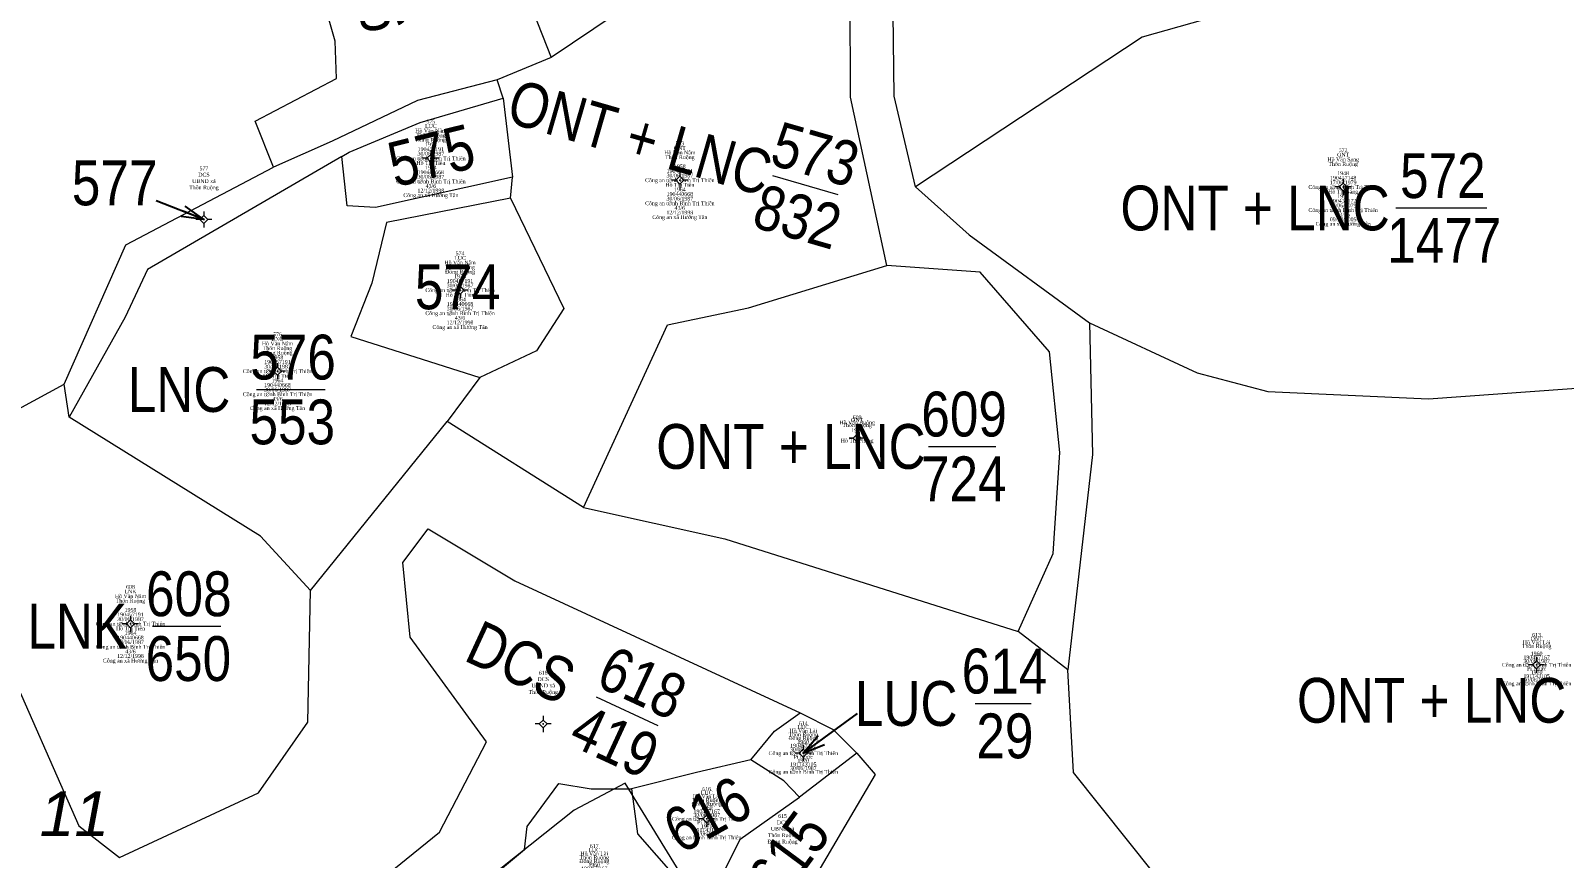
# Model space of a CAD drawing. Header units: metres. Extents: x 545779 to 547235, y 1841259 to 1843294.
# Drawn here: x 546671.9 to 546791.8, y 1842373.4 to 1842438 of the extents above; entities that cross this region are included whole.
import ezdxf
from ezdxf.enums import TextEntityAlignment as Align

# ---------------------------------------------------------------- set-up
doc = ezdxf.new("R2010")
doc.units = ezdxf.units.M
doc.header["$MEASUREMENT"] = 0
for name, color, linetype, lineweight in [('Level 1', 7, 'Continuous', 0), ('Level 10', 7, 'Continuous', 0), ('Level 11', 7, 'Continuous', 0), ('Level 13', 7, 'Continuous', 0), ('Level 15', 7, 'Continuous', 0), ('Level 23', 7, 'Continuous', 0), ('Level 31', 7, 'Continuous', 0)]:
    doc.layers.add(name, color=color, linetype=linetype, lineweight=lineweight)
doc.styles.add('Style-Vnariali', font='Vnariali.shx')
doc.styles.add('Style-vnarialNarrowI', font='vnarialNarrowI.shx')
doc.styles.add('Style-Vntimei', font='Vntimei.shx')
doc.dimstyles.get("Standard").update_dxf_attribs({"dimtxt": 0.18, "dimasz": 0.18, "dimexe": 0.18, "dimexo": 0.0625, "dimgap": 0.09, "dimtad": 0, "dimtih": 1, "dimtoh": 1, "dimdec": 4, "dimzin": 0, "dimdsep": 46, "dimtxsty": 'Standard', "dimcen": 0.09, "dimadec": 0, "dimazin": 0, "dimtfac": 1, "dimtdec": 4, "dimtofl": 0, "dimtmove": 0, "dimatfit": 3, "dimfxl": 1, "dimtolj": 1, "dimtzin": 0, "dimarcsym": 0})

# ---------------------------------------------------------------- blocks, each defined once
blk = doc.blocks.new('N_THUA_780')
at = {"layer": 'Level 13', "color": 230, "linetype": 'Continuous', "lineweight": 13, "flags": 128}
blk.add_lwpolyline([(-2.828212, -0.006508), (2.532137, 0.00017)], dxfattribs=at)
at = {"layer": 'Level 13', "color": 230, "linetype": 'Continuous', "lineweight": 0, "style": 'Style-vnarialNarrowI'}
blk.add_text('562', height=3.499925, rotation=359.99996, dxfattribs=at).set_placement((-0.029608, 0.772514), align=Align.CENTER)
blk.add_text('LUC ', height=3.499925, rotation=359.99996, dxfattribs=at).set_placement((-3.773192, -0.007088), align=Align.MIDDLE_RIGHT)
blk.add_text('406', height=3.499925, rotation=359.99996, dxfattribs=at).set_placement((0.022194, -0.786387), align=Align.TOP_CENTER)
blk = doc.blocks.new('N_THUA_792')
at = {"layer": 'Level 13', "color": 230, "linetype": 'Continuous', "lineweight": 0, "style": 'Style-vnarialNarrowI'}
blk.add_text('574', height=3.49998, dxfattribs=at).set_placement((0.107401, -0.00001), align=Align.MIDDLE_CENTER)
blk = doc.blocks.new('N_THUA_794')
at = {"layer": 'Level 13', "color": 230, "linetype": 'Continuous', "lineweight": 0, "style": 'Style-vnarialNarrowI'}
blk.add_text('575', height=3.49998, rotation=14.005669, dxfattribs=at).set_placement((0.131883, 0.029905), align=Align.MIDDLE_CENTER)
blk = doc.blocks.new('N_THUA_795')
at = {"layer": 'Level 13', "color": 230, "linetype": 'Continuous', "lineweight": 13, "flags": 128}
blk.add_lwpolyline([(-2.84, 0), (2.54, 0)], dxfattribs=at)
at = {"layer": 'Level 13', "color": 230, "linetype": 'Continuous', "lineweight": 0, "style": 'Style-vnarialNarrowI'}
blk.add_text('576', height=3.49998, dxfattribs=at).set_placement((0.018779, 0.78), align=Align.CENTER)
blk.add_text('LNC ', height=3.49998, dxfattribs=at).set_placement((-3.771418, -0.00001), align=Align.MIDDLE_RIGHT)
blk.add_text('553', height=3.49998, dxfattribs=at).set_placement((-0.040515, -0.78002), align=Align.TOP_CENTER)
blk = doc.blocks.new('N_THUA_797')
at = {"layer": 'Level 13', "color": 230, "linetype": 'Continuous', "lineweight": 0, "style": 'Style-vnarialNarrowI'}
blk.add_text('577', height=3.49998, dxfattribs=at).set_placement((0.239274, -0.00001), align=Align.MIDDLE_CENTER)
blk = doc.blocks.new('TerminatorOpen_0.5')
at = {"color": 0, "linetype": 'ByBlock', "lineweight": -2}
for q in [(-1, 0.25), (-1, 0), (-1, -0.25)]:
    blk.add_line((0, 0), q, dxfattribs=at)
blk = doc.blocks.new('N_THUA_842')
at = {"layer": 'Level 13', "color": 230, "linetype": 'Continuous', "lineweight": 13, "flags": 128}
blk.add_lwpolyline([(-2.84, 0), (2.48, 0)], dxfattribs=at)
at = {"layer": 'Level 13', "color": 230, "linetype": 'Continuous', "lineweight": 0, "style": 'Style-vnarialNarrowI'}
blk.add_text('608', height=3.49998, dxfattribs=at).set_placement((-0.011769, 0.78), align=Align.CENTER)
blk.add_text('LNK ', height=3.49998, dxfattribs=at).set_placement((-3.719752, -0.00001), align=Align.MIDDLE_RIGHT)
blk.add_text('650', height=3.49998, dxfattribs=at).set_placement((-0.045308, -0.78002), align=Align.TOP_CENTER)
blk = doc.blocks.new('N_THUA_847')
at = {"layer": 'Level 13', "color": 230, "linetype": 'Continuous', "lineweight": 13, "flags": 128}
blk.add_lwpolyline([(0, 0), (4.36, 0)], dxfattribs=at)
at = {"layer": 'Level 13', "color": 230, "linetype": 'Continuous', "lineweight": 0, "style": 'Style-vnarialNarrowI'}
blk.add_text('614', height=3.49998, dxfattribs=at).set_placement((2.287401, 0.78), align=Align.CENTER)
blk.add_text('614', height=3.49998, dxfattribs=at).set_placement((2.287401, 0.78), align=Align.CENTER)
blk.add_text('LUC ', height=3.49998, dxfattribs=at).set_placement((-0.271418, -0.00001), align=Align.MIDDLE_RIGHT)
blk.add_text('29', height=3.49998, dxfattribs=at).set_placement((2.318438, -0.78002), align=Align.TOP_CENTER)
blk = doc.blocks.new('N_THUA_849')
at = {"layer": 'Level 13', "color": 230, "linetype": 'Continuous', "lineweight": 0, "style": 'Style-vnarialNarrowI'}
blk.add_text('615', height=3.49998, rotation=53.526686, dxfattribs=at).set_placement((0.080759, 0.107725), align=Align.MIDDLE_CENTER)
blk = doc.blocks.new('N_THUA_851')
at = {"layer": 'Level 13', "color": 230, "linetype": 'Continuous', "lineweight": 0, "style": 'Style-vnarialNarrowI'}
blk.add_text('616', height=3.49998, rotation=28.923842, dxfattribs=at).set_placement((0.143481, 0.083548), align=Align.MIDDLE_CENTER)
blk = doc.blocks.new('N_THUA_854')
at = {"layer": 'Level 13', "color": 230, "linetype": 'Continuous', "lineweight": 13, "flags": 128}
blk.add_lwpolyline([(-2.841218, -0.003603), (2.478734, 0.001137)], dxfattribs=at)
at = {"layer": 'Level 13', "color": 230, "linetype": 'Continuous', "lineweight": 0, "style": 'Style-vnarialNarrowI'}
blk.add_text('618', height=3.499987, rotation=359.999939, dxfattribs=at).set_placement((-0.018676, 0.768179), align=Align.CENTER)
blk.add_text('DCS ', height=3.499987, rotation=359.999939, dxfattribs=at).set_placement((-3.952781, -0.015986), align=Align.MIDDLE_RIGHT)
blk.add_text('419', height=3.499987, rotation=359.999939, dxfattribs=at).set_placement((-0.044217, -0.793331), align=Align.TOP_CENTER)
blk = doc.blocks.new('N_THUA_894')
at = {"layer": 'Level 13', "color": 230, "linetype": 'Continuous', "lineweight": 0, "style": 'Style-vnarialNarrowI'}
blk.add_text('LUC 654/478', height=3.499975, rotation=0.000056, dxfattribs=at).set_placement((0.170084, 0.001721), align=Align.MIDDLE_CENTER)
blk = doc.blocks.new('CENTRD')
at = {"layer": 'Level 11', "linetype": 'Continuous', "lineweight": 0}
h = blk.add_hatch(color=3, dxfattribs=at)
edge = h.paths.add_edge_path()
edge.add_arc((-0.0025, 0), 1.500056, 0, 360)
at = {"layer": 'Level 11', "color": 3, "linetype": 'Continuous', "lineweight": 0}
for p, q in [((-6.200231, 0), (-12.600469, 0)), ((0, 6.200231), (-6.200231, 0)), ((-6.200231, 0), (0, -6.200231)), ((0, 12.600469), (0, 6.200231)), ((6.200231, 0), (0, 6.200231)), ((0, -6.200231), (6.200231, 0)), ((12.400462, 0), (6.200231, 0)), ((0, -6.200231), (0, -12.600469))]:
    blk.add_line(p, q, dxfattribs=at)

msp = doc.modelspace()

# ---------------------------------------------------------------- linework, layer by layer
at = {"layer": 'Level 1', "color": 1, "linetype": 'Continuous', "lineweight": 0}
for p, q in [((546718.37, 1842379.24), (546714.38, 1842377.12)), ((546724.74, 1842368.87), (546718.37, 1842379.24)), ((546714.38, 1842377.12), (546705.34, 1842369.94))]:
    msp.add_line(p, q, dxfattribs=at)
at = {"layer": 'Level 10', "color": 7, "linetype": 'Continuous', "lineweight": 0, "flags": 128}
for points in [[(546741.08, 1842425.83), (546739.41, 1842432.9), (546739.21, 1842447.99), (546747.02, 1842463.42), (546753.16, 1842475.53)], [(546690.89, 1842427.36), (546689.46, 1842430.96), (546695.81, 1842434.29), (546695.7, 1842437.19), (546694.55, 1842441.25), (546693.04, 1842454.43), (546693.08, 1842458.12), (546701.08, 1842458.04), (546706.62, 1842458.4)], [(546706.62, 1842458.4), (546706.78, 1842455.26), (546708.37, 1842446.65), (546712.58, 1842435.93)], [(546774.75, 1842451.69), (546773.59, 1842448.83), (546769.41, 1842440.54), (546758.79, 1842437.52), (546741.08, 1842425.83)], [(546735.95, 1842448.8), (546734.3, 1842448.22), (546725.93, 1842444.92), (546712.58, 1842435.93)], [(546738.84, 1842419.67), (546736, 1842432.84), (546735.95, 1842448.8)], [(546712.58, 1842435.93), (546708.38, 1842434.17)], [(546708.38, 1842434.17), (546702.14, 1842432.56), (546695.48, 1842429.4), (546690.89, 1842427.36)], [(546708.85, 1842432.76), (546708.38, 1842434.17)], [(546696.23, 1842428.19), (546696.81, 1842428.53), (546702.35, 1842430.85), (546708.85, 1842432.76)], [(546708.85, 1842432.76), (546709.57, 1842426.58)], [(546696.23, 1842428.19), (546681.05, 1842419.36), (546679.3, 1842415.64), (546674.92, 1842407.82)], [(546709.57, 1842426.58), (546698.85, 1842424.2), (546696.64, 1842424.34), (546696.23, 1842428.19)], [(546674.52, 1842410.41), (546679.34, 1842421.28), (546690.89, 1842427.36)], [(546709.41, 1842424.94), (546709.57, 1842426.58)], [(546741.08, 1842425.83), (546745.26, 1842422.08), (546754.67, 1842415.19)], [(546709.41, 1842424.94), (546699.73, 1842423.04), (546698.58, 1842418.29), (546696.94, 1842414.12), (546707.02, 1842410.93)], [(546709.41, 1842424.94), (546713.58, 1842416.31), (546711.45, 1842413.01), (546707.02, 1842410.93)], [(546715.11, 1842400.78), (546721.69, 1842415.03), (546728.02, 1842416.38), (546738.84, 1842419.67)], [(546749.09, 1842391.09), (546751.84, 1842397.19), (546752.35, 1842405.08), (546751.54, 1842412.93), (546746.12, 1842419.16), (546738.84, 1842419.67)], [(546754.67, 1842415.19), (546754.9, 1842404.9), (546752.97, 1842388.1)], [(546754.67, 1842415.19), (546763.1, 1842411.29), (546768.61, 1842409.83), (546781.16, 1842409.26), (546797.44, 1842410.43), (546802.58, 1842411.27)], [(546707.02, 1842410.93), (546704.46, 1842407.48)], [(546664.28, 1842404.87), (546674.52, 1842410.41)], [(546674.92, 1842407.82), (546674.52, 1842410.41)], [(546693.79, 1842394.3), (546689.86, 1842398.53), (546674.92, 1842407.82)], [(546728.21, 1842381.05), (546730.04, 1842383.3), (546732.06, 1842384.73)], [(546728.21, 1842381.05), (546723.96, 1842380.08), (546718.87, 1842378.79)], [(546732.01, 1842378.15), (546730.79, 1842379.43), (546728.21, 1842381.05)], [(546736.49, 1842381.59), (546732.01, 1842378.15)], [(546708.37, 1842371.63), (546708.17, 1842372.1), (546710.52, 1842374.05), (546710.72, 1842375.85), (546713.2, 1842379.2), (546715.71, 1842378.79), (546718.87, 1842378.79)], [(546718.87, 1842378.79), (546719.35, 1842375.29), (546722.32, 1842371.9), (546723.66, 1842370.02)], [(546725.32, 1842370.89), (546726.34, 1842372.8), (546727.37, 1842374.85), (546732.01, 1842378.15)]]:
    msp.add_lwpolyline(points, dxfattribs=at)
at = {"layer": 'Level 13', "color": 230, "linetype": 'Continuous', "lineweight": 13, "flags": 128}
for points in [[(546729.89, 1842426.7), (546735.01, 1842425.23)], [(546778.61, 1842424.17), (546785.74, 1842424.17)], [(546742.1, 1842405.54), (546747.35, 1842405.54)]]:
    msp.add_lwpolyline(points, dxfattribs=at)
at = {"layer": 'Level 23', "color": 12, "linetype": 'Continuous', "lineweight": 0, "flags": 128}
for points in [[(546741.08, 1842425.83), (546739.41, 1842432.9), (546739.21, 1842447.99), (546747.02, 1842463.42), (546753.16, 1842475.53)], [(546738.84, 1842419.67), (546736, 1842432.84), (546735.95, 1842448.8)], [(546741.08, 1842425.83), (546745.26, 1842422.08), (546754.67, 1842415.19)], [(546749.09, 1842391.09), (546751.84, 1842397.19), (546752.35, 1842405.08), (546751.54, 1842412.93), (546746.12, 1842419.16), (546738.84, 1842419.67)], [(546754.67, 1842415.19), (546754.9, 1842404.9), (546752.97, 1842388.1)], [(546752.97, 1842388.1), (546749.09, 1842391.09)]]:
    msp.add_lwpolyline(points, dxfattribs=at)
at = {"layer": 'Level 31', "color": 4, "linetype": 'Continuous', "lineweight": 0, "flags": 128}
for points in [[(546693.79, 1842394.3), (546704.46, 1842407.48)], [(546715.11, 1842400.78), (546704.46, 1842407.48)], [(546664.28, 1842404.87), (546669.77, 1842389.35), (546675.67, 1842375.9), (546678.86, 1842373.43), (546689.71, 1842378.47), (546693.57, 1842384), (546693.79, 1842394.3)], [(546715.11, 1842400.78), (546726.16, 1842398.32), (546749.09, 1842391.09)], [(546695.22, 1842368.39), (546703.87, 1842375.41), (546707.54, 1842382.47), (546701.58, 1842390.65), (546701.01, 1842396.48), (546702.98, 1842399.11), (546709.76, 1842395.05), (546732.06, 1842384.73)], [(546752.97, 1842388.1), (546749.09, 1842391.09)], [(546835.66, 1842382.36), (546803.34, 1842366.45), (546784.28, 1842366.03), (546771.37, 1842367.1), (546761.87, 1842369.5), (546753.42, 1842380.07), (546752.97, 1842388.1)], [(546732.06, 1842384.73), (546734.64, 1842383.44), (546736.49, 1842381.59)], [(546736.49, 1842381.59), (546737.91, 1842379.92), (546729.85, 1842366.15), (546724.2, 1842361.68)]]:
    msp.add_lwpolyline(points, dxfattribs=at)

# ---------------------------------------------------------------- block references
at = {"layer": 'Level 11', "color": 3, "linetype": 'Continuous', "lineweight": 0, "xscale": 0.049998, "yscale": 0.049998, "zscale": 0.049998}
for p in [(546703.19, 1842428.05), (546722.65, 1842426.34), (546774.5, 1842425.81), (546685.45, 1842423.27), (546705.47, 1842417.75), (546691.2, 1842411.42), (546736.51, 1842406.2), (546679.71, 1842391.69), (546789.62, 1842388.48), (546711.97, 1842383.86), (546732.3, 1842381.58), (546724.75, 1842376.45)]:
    msp.add_blockref('CENTRD', p, dxfattribs=at)
at = {"layer": 'Level 13', "color": 230, "linetype": 'Continuous', "lineweight": 0}
for name, p, xscale, yscale, zscale, rotation in [('N_THUA_780', (546701.53, 1842441.76), 0.999999, 0.999999, 0.999999, 280.46292), ('N_THUA_854', (546718.68, 1842384.79), 0.999998, 0.999998, 0.999998, 335.166291), ('N_THUA_894', (546665.4, 1842368.74), 1.000002, 1.000002, 1.000002, 316.100328)]:
    msp.add_blockref(name, p, dxfattribs=dict(at, xscale=xscale, yscale=yscale, zscale=zscale, rotation=rotation))
for name, p in [('N_THUA_794', (546703.09, 1842428.25)), ('N_THUA_797', (546678.23, 1842426.13)), ('N_THUA_792', (546705.18, 1842418.01)), ('N_THUA_795', (546692.4, 1842409.99)), ('N_THUA_842', (546684.28, 1842391.5)), ('N_THUA_847', (546745.74, 1842385.46)), ('N_THUA_851', (546724.65, 1842376.71)), ('N_THUA_849', (546731.1, 1842373.52))]:
    msp.add_blockref(name, p, dxfattribs=at)

# ---------------------------------------------------------------- texts
at = {"layer": 'Level 1', "color": 1, "linetype": 'Continuous', "lineweight": 0, "style": 'Style-Vnariali'}
msp.add_text('thöa 133, to 11', height=3.5, dxfattribs=at).set_placement((546661.54, 1842376.85), align=Align.MIDDLE_CENTER)
at = {"layer": 'Level 13', "color": 230, "linetype": 'Continuous', "lineweight": 0, "style": 'Style-vnarialNarrowI'}
msp.add_text('ONT + LNC', height=3.5, rotation=343.8854, dxfattribs=at).set_placement((546729.65, 1842426.76), align=Align.MIDDLE_RIGHT)
msp.add_text('573', height=3.5, rotation=343.8854, dxfattribs=at).set_placement((546732.77, 1842426.68), align=Align.CENTER)
for s, p in [('572', (546782.29, 1842424.95)), ('609', (546744.87, 1842406.32))]:
    msp.add_text(s, height=3.5, dxfattribs=at).set_placement(p, align=Align.CENTER)
msp.add_text('832', height=3.5, rotation=343.8854, dxfattribs=at).set_placement((546732.34, 1842425.18), align=Align.TOP_CENTER)
for p in [(546778.14, 1842424.17), (546741.86, 1842405.54), (546791.94, 1842385.71)]:
    msp.add_text('ONT + LNC', height=3.5, dxfattribs=at).set_placement(p, align=Align.MIDDLE_RIGHT)
for s, p in [('1477', (546782.4, 1842423.39)), ('724', (546744.84, 1842404.76))]:
    msp.add_text(s, height=3.5, dxfattribs=at).set_placement(p, align=Align.TOP_CENTER)
at = {"layer": 'Level 15', "color": 3, "linetype": 'Continuous', "lineweight": 0, "char_height": 0.3, "attachment_point": 5, "style": 'Style-Vntimei'}
for s, insert, line_spacing_factor in [('575\\PLUC\\PHå V¨n N©m\\PTh«n Ruéng\\P§ång Ruéng\\P1958\\P190457191\\P30/06/1987\\PC«ng an t∅nh B×nh TrÞ Thiªn\\PHå ThÞ Tiªn\\P1964\\P190440668\\P30/06/1987\\PC«ng an t∅nh B×nh TrÞ Thiªn\\P43/6\\P12/12/1998\\PC«ng an x· H\xadíng T©n\\P', (546703.19, 1842428), 0.72), ('573\\PONT\\PHå V¨n N©m\\PTh«n Ruéng\\P \\P1958\\P190457191\\P30/06/1987\\PC«ng an t∅nh B×nh TrÞ Thiªn\\PHå ThÞ Tiªn\\P1964\\P190440668\\P30/06/1987\\PC«ng an t∅nh B×nh TrÞ Thiªn\\P43/6\\P12/12/1998\\PC«ng an x· H\xadíng T©n\\P', (546722.65, 1842426.29), 0.72), ('572\\PONT\\PHå V¨n Sang\\PTh«n Ruéng\\P \\P1948\\P190457148\\P17/06/1979\\PC«ng an t∅nh B×nh TrÞ Thiªn\\PHå ThÞ S¸ng\\P1950\\P190457172\\P17/06/1979\\PC«ng an t∅nh B×nh TrÞ Thiªn\\P23/06\\P09/12/2005\\PC«ng an x· H\xadíng T©n\\P', (546774.5, 1842425.76), 0.72), ('574\\PLUC\\PHå V¨n N©m\\PTh«n Ruéng\\P§ång Ruéng\\P1958\\P190457191\\P30/06/1987\\PC«ng an t∅nh B×nh TrÞ Thiªn\\PHå ThÞ Tiªn\\P1964\\P190440668\\P30/06/1987\\PC«ng an t∅nh B×nh TrÞ Thiªn\\P43/6\\P12/12/1998\\PC«ng an x· H\xadíng T©n\\P', (546705.47, 1842417.7), 0.72), ('576\\PLNC\\PHå V¨n N©m\\PTh«n Ruéng\\P§ång Ruéng\\P1958\\P190457191\\P30/06/1987\\PC«ng an t∅nh B×nh TrÞ Thiªn\\PHå ThÞ Tiªn\\P1964\\P190440668\\P30/06/1987\\PC«ng an t∅nh B×nh TrÞ Thiªn\\P43/6\\P12/12/1998\\PC«ng an x· H\xadíng T©n\\P', (546691.2, 1842411.37), 0.72), ('609\\PONT\\PHå V¨n Bu«ng\\PTh«n Ruéng\\P \\P1978\\P \\P \\P \\PHå ThÞ Ph¨ng\\P \\P \\P \\P \\P \\P \\P \\P', (546736.51, 1842406.15), 0.405), ('608\\PLNK\\PHå V¨n N©m\\PTh«n Ruéng\\P \\P1958\\P190457191\\P30/06/1987\\PC«ng an t∅nh B×nh TrÞ Thiªn\\PHå ThÞ Tiªn\\P1964\\P190440668\\P30/06/1987\\PC«ng an t∅nh B×nh TrÞ Thiªn\\P43/6\\P12/12/1998\\PC«ng an x· H\xadíng T©n\\P', (546679.71, 1842391.64), 0.72), ('613\\PONT\\PHå V¨n Lµi\\PTh«n Ruéng\\P \\P1960\\P190457167\\P30/06/1987\\PC«ng an t∅nh B×nh TrÞ Thiªn\\PPÝ Nhøc\\P1970\\P191143105\\P30/06/1987\\PC«ng an t∅nh B×nh TrÞ Thiªn\\P \\P \\P \\P', (546789.62, 1842388.43), 0.585), ('614\\PLUC\\PHå V¨n Lµi\\PTh«n Ruéng\\P§ång Ruéng\\P1960\\P190457167\\P30/06/1987\\PC«ng an t∅nh B×nh TrÞ Thiªn\\PPÝ Nhøc\\P1970\\P191143105\\P30/06/1987\\PC«ng an t∅nh B×nh TrÞ Thiªn\\P \\P \\P \\P', (546732.3, 1842381.53), 0.585), ('616\\PLUC\\PHå V¨n Lµi\\PTh«n Ruéng\\P§ång Ruéng\\P1960\\P190457167\\P30/06/1987\\PC«ng an t∅nh B×nh TrÞ Thiªn\\PPÝ Nhøc\\P1970\\P191143105\\P30/06/1987\\PC«ng an t∅nh B×nh TrÞ Thiªn\\P \\P \\P \\P', (546724.75, 1842376.4), 0.585), ('617\\PLUC\\PHå V¨n Lµi\\PTh«n Ruéng\\P§ång Ruéng\\P1960\\P190457167\\P30/06/1987\\PC«ng an t∅nh B×nh TrÞ Thiªn\\PPÝ Nhøc\\P1970\\P191143105\\P30/06/1987\\PC«ng an t∅nh B×nh TrÞ Thiªn\\P \\P \\P \\P', (546715.96, 1842371.93), 0.585)]:
    msp.add_mtext(s, dxfattribs=dict(at, insert=insert, line_spacing_factor=line_spacing_factor))
for s, insert in [('577\\PDCS\\PUBND x·\\PTh«n Ruéng\\P \\P \\P \\P \\P \\P \\P \\P \\P \\P \\P \\P \\P \\P', (546685.45, 1842423.22)), ('618\\PDCS\\PUBND x·\\PTh«n Ruéng\\P \\P \\P \\P \\P \\P \\P \\P \\P \\P \\P \\P \\P \\P', (546711.97, 1842383.81)), ('615\\PDCS\\PUBND x·\\PTh«n Ruéng\\P§ång Ruéng\\P \\P \\P \\P \\P \\P \\P \\P \\P \\P \\P \\P \\P', (546730.68, 1842372.62))]:
    msp.add_mtext(s, dxfattribs=dict(at, insert=insert))

# ---------------------------------------------------------------- leaders
at = {"layer": 'Level 13', "color": 230, "linetype": 'Continuous', "lineweight": 13}
for points in [[(546685.45, 1842423.27), (546681.73, 1842424.74)], [(546732.3, 1842381.58), (546736.54, 1842384.69)]]:
    msp.add_leader(points, dimstyle='Standard', override={"dimtxt": 1.75, "dimasz": 1.75, "dimgap": 0, "dimtxsty": 'Style-Vntimei', "dimldrblk": 'TerminatorOpen_0.5'}, dxfattribs=at)

doc.saveas('drawing.dxf')
